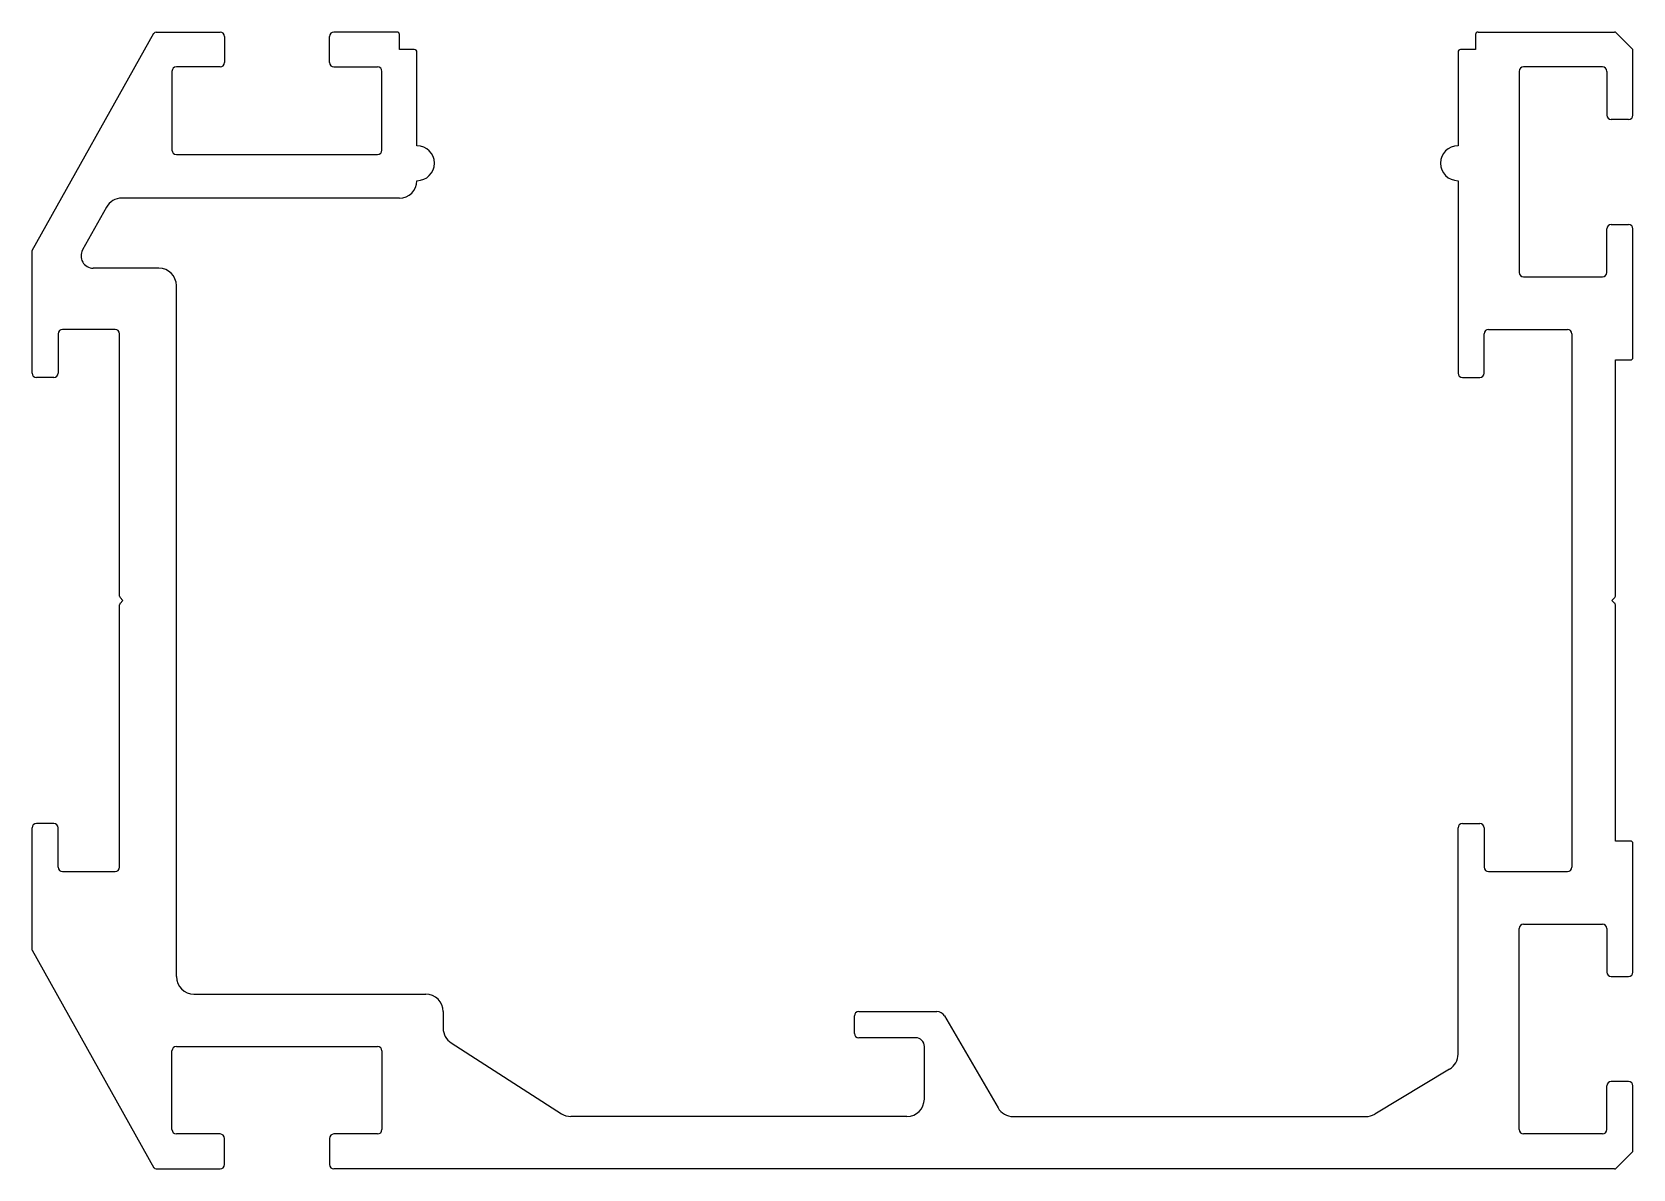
# Model space of a CAD drawing. Extents: x 2086 to 2269, y 1921 to 2051.
import ezdxf

# ---------------------------------------------------------------- set-up
doc = ezdxf.new("R2010")
doc.units = 0
doc.layers.get('0').update_dxf_attribs({"linetype": 'CONTINUOUS'})

msp = doc.modelspace()

# ---------------------------------------------------------------- linework, layer by layer
for p, q in [((2085.81, 2025.79), (2099.72, 2050.64)), ((2099.99, 2050.79), (2107.31, 2050.79)), ((2107.81, 2050.29), (2107.81, 2047.29)), ((2119.81, 2047.29), (2119.81, 2050.29)), ((2127.51, 2050.79), (2120.31, 2050.79)), ((2127.81, 2048.79), (2127.81, 2050.49)), ((2250.81, 2050.49), (2250.81, 2048.79)), ((2251.11, 2050.79), (2266.69, 2050.79)), ((2268.72, 2048.88), (2266.9, 2050.7)), ((2129.51, 2048.79), (2127.81, 2048.79)), ((2129.81, 2037.79), (2129.81, 2048.49)), ((2248.81, 2048.49), (2248.81, 2037.79)), ((2250.81, 2048.79), (2249.11, 2048.79)), ((2268.81, 2041.29), (2268.81, 2048.66)), ((2101.81, 2046.29), (2101.81, 2037.29)), ((2107.31, 2046.79), (2102.31, 2046.79)), ((2120.31, 2046.79), (2125.31, 2046.79)), ((2125.81, 2037.29), (2125.81, 2046.29)), ((2255.81, 2046.29), (2255.81, 2023.29)), ((2265.31, 2046.79), (2256.31, 2046.79)), ((2265.81, 2046.29), (2265.81, 2041.29)), ((2268.31, 2040.79), (2266.31, 2040.79)), ((2102.31, 2036.79), (2125.31, 2036.79)), ((2248.81, 2033.79), (2248.81, 2011.79)), ((2127.81, 2031.79), (2096.07, 2031.79)), ((2094.33, 2030.77), (2091.59, 2025.87)), ((2265.81, 2023.29), (2265.81, 2028.29)), ((2266.31, 2028.79), (2268.31, 2028.79)), ((2268.81, 2013.59), (2268.81, 2028.29)), ((2085.81, 2011.79), (2085.81, 2025.79)), ((2100.31, 2023.79), (2092.81, 2023.79)), ((2256.31, 2022.79), (2265.31, 2022.79)), ((2102.31, 1942.79), (2102.31, 2021.79)), ((2095.31, 2016.79), (2089.31, 2016.79)), ((2252.31, 2016.79), (2261.31, 2016.79)), ((2088.81, 2016.29), (2088.81, 2011.79)), ((2095.81, 1986.29), (2095.81, 2016.29)), ((2251.81, 2011.79), (2251.81, 2016.29)), ((2261.81, 2016.29), (2261.81, 1955.29)), ((2266.81, 1986.29), (2266.81, 2013.29)), ((2266.81, 2013.29), (2268.51, 2013.29)), ((2088.31, 2011.29), (2086.31, 2011.29)), ((2249.31, 2011.29), (2251.31, 2011.29)), ((2096.21, 1985.79), (2095.88, 1986.12)), ((2096.21, 1985.79), (2095.88, 1985.46)), ((2266.41, 1985.79), (2266.74, 1986.12)), ((2266.41, 1985.79), (2266.74, 1985.46)), ((2095.81, 1955.29), (2095.81, 1985.29)), ((2266.81, 1958.29), (2266.81, 1985.29)), ((2088.31, 1960.29), (2086.31, 1960.29)), ((2249.31, 1960.29), (2251.31, 1960.29)), ((2085.81, 1945.79), (2085.81, 1959.79)), ((2088.81, 1955.29), (2088.81, 1959.79)), ((2248.81, 1933.92), (2248.81, 1959.79)), ((2251.81, 1959.79), (2251.81, 1955.29)), ((2268.51, 1958.29), (2266.81, 1958.29)), ((2268.81, 1943.29), (2268.81, 1957.99)), ((2089.31, 1954.79), (2095.31, 1954.79)), ((2252.31, 1954.79), (2261.31, 1954.79)), ((2255.81, 1925.29), (2255.81, 1948.29)), ((2256.31, 1948.79), (2265.31, 1948.79)), ((2265.81, 1948.29), (2265.81, 1943.29)), ((2085.81, 1945.79), (2099.72, 1920.94)), ((2266.31, 1942.79), (2268.31, 1942.79)), ((2104.31, 1940.79), (2130.81, 1940.79)), ((2132.81, 1938.79), (2132.81, 1936.88)), ((2179.81, 1936.29), (2179.81, 1938.29)), ((2180.31, 1938.79), (2189.24, 1938.79)), ((2190.1, 1938.29), (2196.23, 1927.78)), ((2102.31, 1934.79), (2125.31, 1934.79)), ((2133.73, 1935.2), (2146.32, 1927.11)), ((2186.81, 1935.79), (2180.31, 1935.79)), ((2187.81, 1928.79), (2187.81, 1934.79)), ((2101.81, 1925.29), (2101.81, 1934.29)), ((2125.81, 1934.29), (2125.81, 1925.29)), ((2247.84, 1932.21), (2239.29, 1927.07)), ((2268.31, 1930.79), (2266.31, 1930.79)), ((2265.81, 1925.29), (2265.81, 1930.29)), ((2268.81, 1922.91), (2268.81, 1930.29)), ((2185.81, 1926.79), (2147.4, 1926.79)), ((2197.96, 1926.79), (2238.26, 1926.79)), ((2107.31, 1924.79), (2102.31, 1924.79)), ((2107.81, 1921.29), (2107.81, 1924.29)), ((2119.81, 1924.29), (2119.81, 1921.29)), ((2125.31, 1924.79), (2120.31, 1924.79)), ((2265.31, 1924.79), (2256.31, 1924.79)), ((2266.9, 1920.88), (2268.72, 1922.7)), ((2099.99, 1920.79), (2107.31, 1920.79)), ((2266.69, 1920.79), (2120.31, 1920.79))]:
    msp.add_line(p, q)
for centre, radius, start, end in [((2099.99, 2050.49), 0.3, 90, 150.7512), ((2107.31, 2050.29), 0.5, 0, 90), ((2120.31, 2050.29), 0.5, 90, 180), ((2127.51, 2050.49), 0.3, 0, 90), ((2251.11, 2050.49), 0.3, 90, 180), ((2266.69, 2050.49), 0.3, 45, 90), ((2129.51, 2048.49), 0.3, 0, 90), ((2249.11, 2048.49), 0.3, 90, 180), ((2268.51, 2048.66), 0.3, 0, 45), ((2102.31, 2046.29), 0.5, 90, 180), ((2107.31, 2047.29), 0.5, 270, 0), ((2120.31, 2047.29), 0.5, 180, 270), ((2125.31, 2046.29), 0.5, 0, 90), ((2256.31, 2046.29), 0.5, 90, 180), ((2265.31, 2046.29), 0.5, 0, 90), ((2266.31, 2041.29), 0.5, 180, 270), ((2268.31, 2041.29), 0.5, 270, 360), ((2102.31, 2037.29), 0.5, 180, 270), ((2125.31, 2037.29), 0.5, 270, 0), ((2129.81, 2035.79), 2, 270, 90), ((2248.81, 2035.79), 2, 90, 270), ((2127.81, 2033.79), 2, 270, 0), ((2096.07, 2029.79), 2, 90, 150.7512), ((2266.31, 2028.29), 0.5, 90, 180), ((2268.31, 2028.29), 0.5, 0, 90), ((2092.81, 2025.19), 1.4, 150.7512, 270), ((2100.31, 2021.79), 2, 0, 90), ((2256.31, 2023.29), 0.5, 180, 270), ((2265.31, 2023.29), 0.5, 270, 360), ((2089.31, 2016.29), 0.5, 90, 180), ((2095.31, 2016.29), 0.5, 0, 90), ((2252.31, 2016.29), 0.5, 90, 180), ((2261.31, 2016.29), 0.5, 0, 90), ((2268.51, 2013.59), 0.3, 270, 360), ((2086.31, 2011.79), 0.5, 180, 270), ((2088.31, 2011.79), 0.5, 270, 0), ((2249.31, 2011.79), 0.5, 180, 270), ((2251.31, 2011.79), 0.5, 270, 360), ((2096.06, 1986.29), 0.25, 180, 225), ((2266.56, 1986.29), 0.25, 315, 0), ((2096.06, 1985.29), 0.25, 135, 180), ((2266.56, 1985.29), 0.25, 0, 45), ((2086.31, 1959.79), 0.5, 90, 180), ((2088.31, 1959.79), 0.5, 0, 90), ((2249.31, 1959.79), 0.5, 90, 180), ((2251.31, 1959.79), 0.5, 0, 90), ((2268.51, 1957.99), 0.3, 0, 90), ((2089.31, 1955.29), 0.5, 180, 270), ((2095.31, 1955.29), 0.5, 270, 0), ((2252.31, 1955.29), 0.5, 180, 270), ((2261.31, 1955.29), 0.5, 270, 0), ((2256.31, 1948.29), 0.5, 90, 180), ((2265.31, 1948.29), 0.5, 0, 90), ((2104.31, 1942.79), 2, 180, 270), ((2266.31, 1943.29), 0.5, 180, 270), ((2268.31, 1943.29), 0.5, 270, 0), ((2130.81, 1938.79), 2, 0, 90), ((2180.31, 1938.29), 0.5, 90, 180), ((2189.24, 1937.79), 1, 30.2564, 90), ((2134.81, 1936.88), 2, 180, 237.2648), ((2180.31, 1936.29), 0.5, 180, 270), ((2102.31, 1934.29), 0.5, 90, 180), ((2125.31, 1934.29), 0.5, 0, 90), ((2186.81, 1934.79), 1, 0, 90), ((2246.81, 1933.92), 2, 300.9638, 0), ((2266.31, 1930.29), 0.5, 90, 180), ((2268.31, 1930.29), 0.5, 0, 90), ((2147.4, 1928.79), 2, 237.2648, 270), ((2185.81, 1928.79), 2, 270, 0), ((2197.96, 1928.79), 2, 210.2564, 270), ((2238.26, 1928.79), 2, 270, 300.9638), ((2102.31, 1925.29), 0.5, 180, 270), ((2125.31, 1925.29), 0.5, 270, 0), ((2256.31, 1925.29), 0.5, 180, 270), ((2265.31, 1925.29), 0.5, 270, 0), ((2107.31, 1924.29), 0.5, 0, 90), ((2120.31, 1924.29), 0.5, 90, 180), ((2268.51, 1922.91), 0.3, 315, 360), ((2099.99, 1921.09), 0.3, 209.2488, 270), ((2107.31, 1921.29), 0.5, 270, 0), ((2120.31, 1921.29), 0.5, 180, 270), ((2266.69, 1921.09), 0.3, 270, 315)]:
    msp.add_arc(centre, radius, start, end)

doc.saveas('drawing.dxf')
